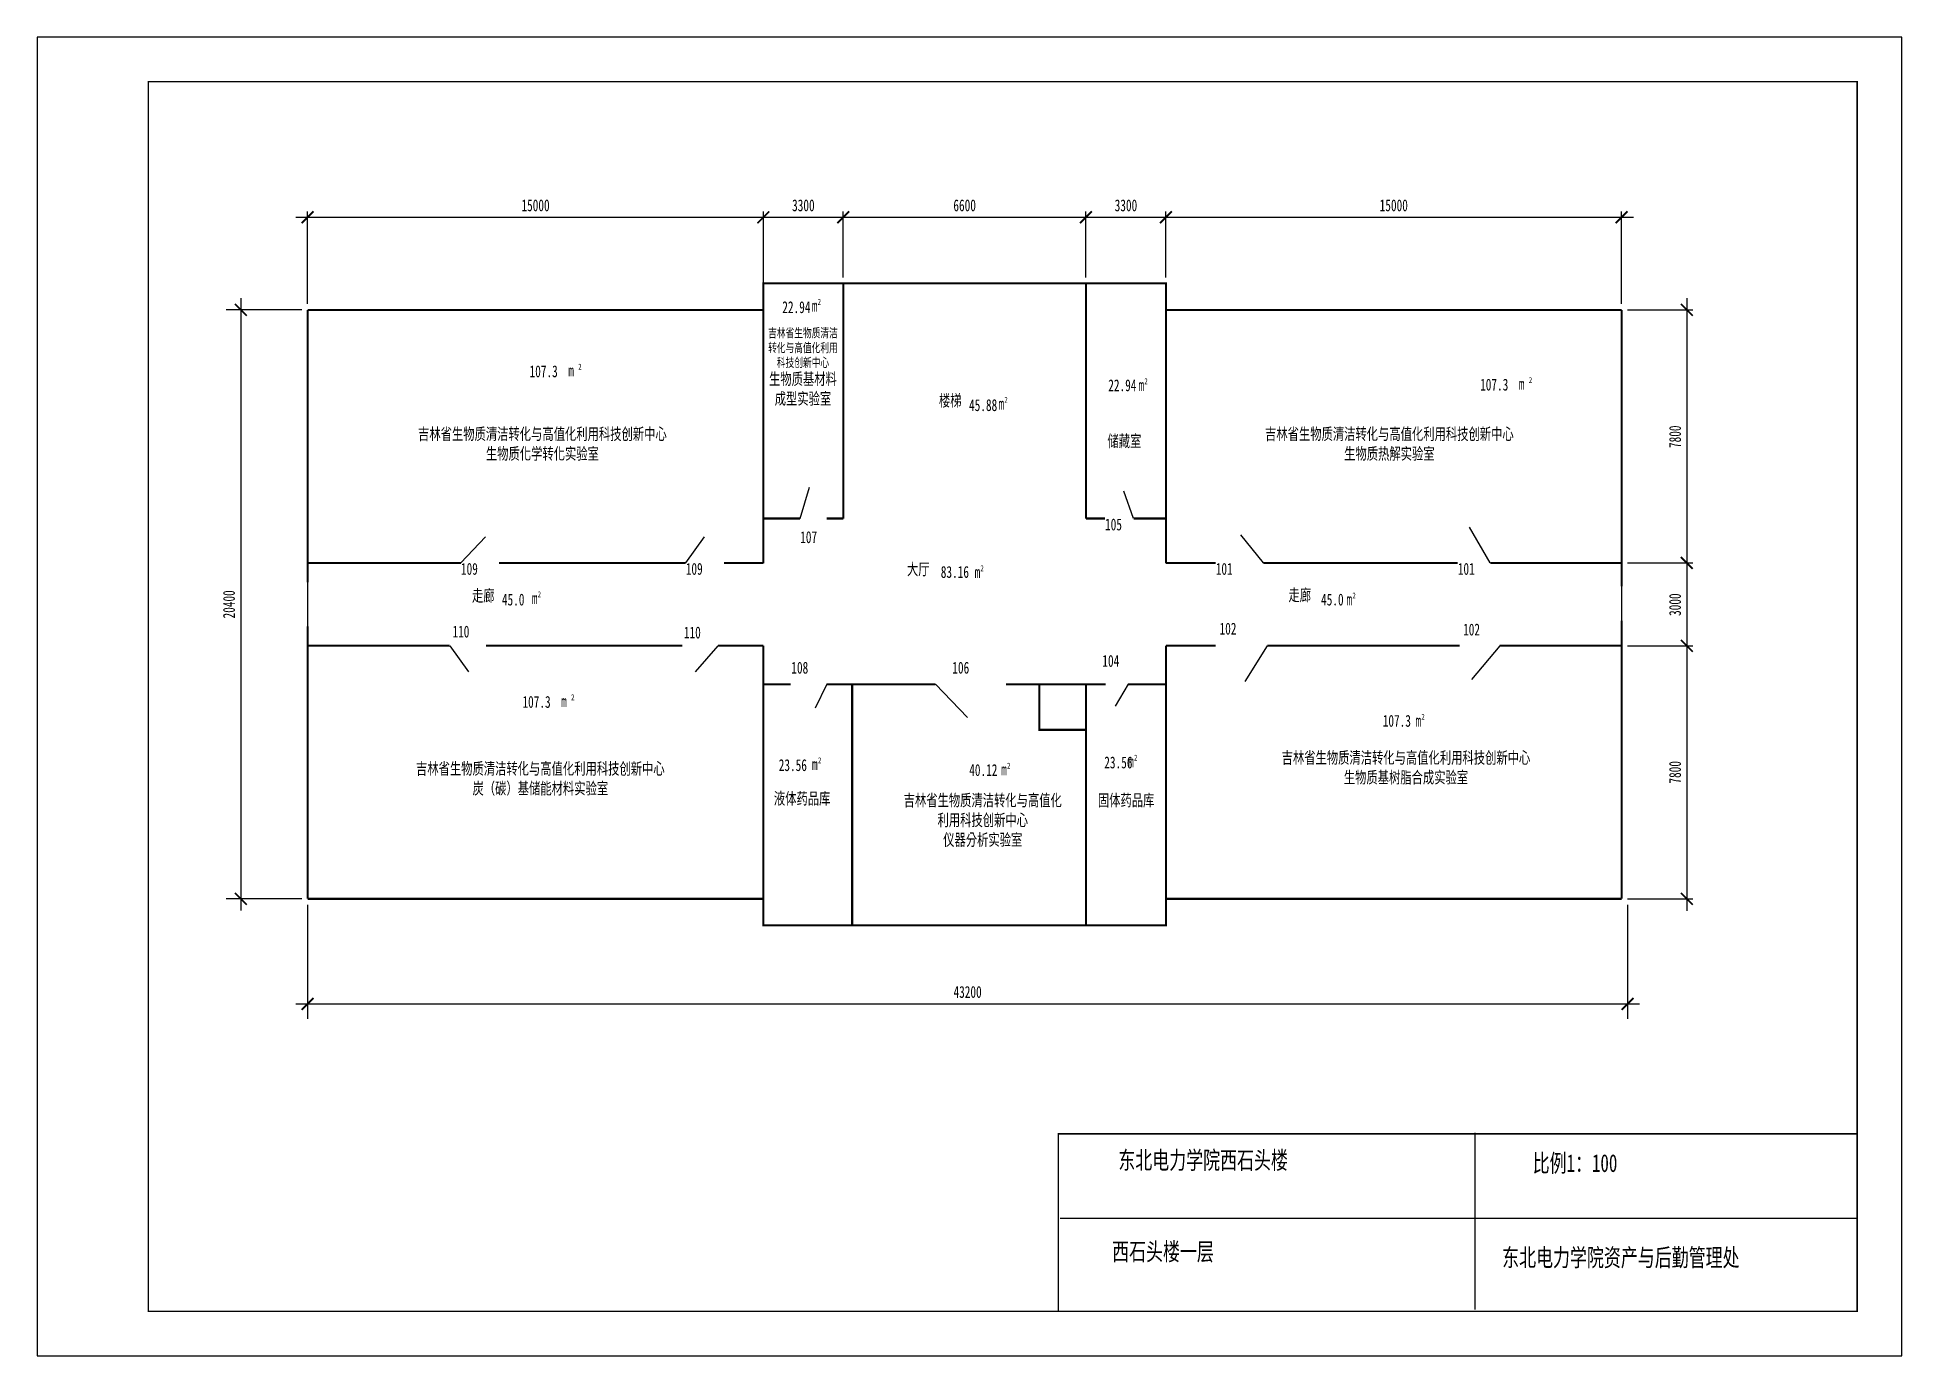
# Model space of a CAD drawing. Extents: x 8341 to 71341, y 13141 to 57691.
import ezdxf

# ---------------------------------------------------------------- set-up
doc = ezdxf.new("R2010")
doc.units = 0
doc.layers.get('0').update_dxf_attribs({"linetype": 'CONTINUOUS'})
doc.layers.get('DEFPOINTS').update_dxf_attribs({"linetype": 'CONTINUOUS'})
doc.styles.get("Standard").update_dxf_attribs({"font": '', "width": 0.7, "height": 400})
doc.styles.get('Standard').set_extended_font_data('FangSong_GB2312')

# ---------------------------------------------------------------- blocks, each defined once
blk = doc.blocks.new('_ARCHTICK')
at = {"color": 0, "linetype": 'ByBlock', "const_width": 0.15}
blk.add_lwpolyline([(-0.5, -0.5), (0.5, 0.5)], dxfattribs=at)

msp = doc.modelspace()

# ---------------------------------------------------------------- linework, layer by layer
for p, q in [((71341, 57691), (8341, 57691)), ((8341, 57691), (8341, 13141)), ((71341, 13141), (71341, 57691)), ((69841, 56191), (12091, 56191)), ((12091, 56191), (12091, 14641)), ((69841, 14641), (69841, 56191)), ((34118, 41430), (34434, 42485)), ((45387, 41430), (45059, 42356)), ((57436, 39930), (56740, 41134)), ((22656, 39930), (23486, 40813)), ((30254, 39930), (30892, 40813)), ((49773, 39930), (49013, 40877)), ((22276, 37130), (22907, 36247)), ((31337, 37130), (30570, 36247)), ((49901, 37130), (49141, 35925)), ((57758, 37130), (56804, 35990)), ((35020, 35830), (34627, 35025)), ((38690, 35830), (39778, 34703)), ((45200, 35830), (44760, 35090)), ((56920, 20670), (56920, 14700)), ((42900, 17790), (69800, 17790)), ((12091, 14641), (69841, 14641)), ((8341, 13141), (71341, 13141))]:
    msp.add_line(p, q)
at = {"color": 0, "linetype": 'ByBlock'}
for p, q in [((17477, 48680), (17477, 51810)), ((32877, 48680), (32877, 51810)), ((35577, 49580), (35577, 51810)), ((43777, 49580), (43777, 51810)), ((46477, 49580), (46477, 51810)), ((61877, 48680), (61877, 51810)), ((17077, 51610), (33277, 51610)), ((32477, 51610), (35977, 51610)), ((35177, 51610), (44177, 51610)), ((43377, 51610), (46877, 51610)), ((46077, 51610), (62277, 51610)), ((15220, 48880), (15220, 28180)), ((64080, 48880), (64080, 39530)), ((17277, 48480), (14720, 48480)), ((62077, 48480), (64280, 48480)), ((64080, 40330), (64080, 36730)), ((62077, 39930), (64280, 39930)), ((64080, 37530), (64080, 28179)), ((62077, 37130), (64280, 37130)), ((17277, 28580), (14720, 28580)), ((17477, 28380), (17477, 24530)), ((62077, 28579), (64280, 28579)), ((62077, 28379), (62077, 24530)), ((17077, 25030), (62477, 25030))]:
    msp.add_line(p, q, dxfattribs=at)
for points, const_width in [([(12091, 56191), (69841, 56191), (69841, 14641), (12091, 14641), (12091, 56191)], 50), ([(32877, 48480), (32877, 49380), (37731, 49380)], 70), ([(35577, 49380), (35577, 41430)], 70), ([(37731, 49380), (41015, 49380)], 70), ([(41015, 49380), (46477, 49380), (46477, 48480), (61877, 48480)], 70), ([(43777, 49380), (43777, 41430)], 70), ([(17477, 48480), (32877, 48480)], 70), ([(17477, 48480), (17477, 39269)], 70), ([(32877, 48480), (32877, 39912)], 70), ([(46477, 48480), (46477, 39912)], 70), ([(61877, 48480), (61877, 39141)], 70), ([(32877, 41430), (34118, 41430)], 70), ([(35020, 41430), (35577, 41430)], 70), ([(43777, 41430), (44421, 41430)], 70), ([(45387, 41430), (46477, 41430)], 70), ([(17477, 39930), (22656, 39930)], 70), ([(23943, 39930), (30254, 39930)], 70), ([(31542, 39930), (32877, 39930)], 70), ([(46477, 39930), (48163, 39930)], 70), ([(49773, 39930), (56341, 39930)], 70), ([(57436, 39930), (61877, 39930)], 70), ([(17477, 39269), (17477, 37790)], 50), ([(61877, 39141), (61877, 37983)], 50), ([(17477, 37790), (17477, 28580)], 70), ([(61877, 37983), (61877, 28580)], 70), ([(22276, 37130), (17477, 37130)], 70), ([(30132, 37130), (23499, 37130)], 70), ([(32877, 37130), (31337, 37130)], 70), ([(32877, 37130), (31613, 37130)], 70), ([(32877, 28580), (32877, 37130)], 70), ([(46477, 28580), (46477, 37130)], 70), ([(48163, 37130), (46477, 37130)], 70), ([(56405, 37130), (49901, 37130)], 70), ([(61877, 37130), (57758, 37130)], 70), ([(33796, 35830), (32877, 35830)], 70), ([(38690, 35830), (35020, 35830)], 70), ([(35877, 27680), (35877, 35830)], 70), ([(44447, 35830), (41073, 35830)], 70), ([(42200, 35820), (42200, 34290), (43780, 34290)], 70), ([(43777, 35830), (43777, 27680)], 70), ([(46477, 35830), (45200, 35830)], 70), ([(32877, 28580), (17477, 28580)], 70), ([(61877, 28580), (46477, 28580), (46477, 27680), (32877, 27680), (32877, 28580), (31337, 28580)], 70), ([(69841, 14641), (69841, 20641), (42841, 20641), (42841, 14641)], 50)]:
    msp.add_lwpolyline(points, dxfattribs=dict(const_width=const_width))
at = {"color": 0, "linetype": 'ByBlock', "const_width": 60}
for points in [[(64280, 48280), (63880, 48680)], [(64280, 39730), (63880, 40130)], [(63880, 40130), (64280, 39730)], [(63880, 37330), (64280, 36930)], [(64280, 36930), (63880, 37330)], [(63880, 28779), (64280, 28379)]]:
    msp.add_lwpolyline(points, dxfattribs=at)
at = {"layer": 'DEFPOINTS', "color": 0, "linetype": 'ByBlock'}
for p in [(32877, 51610), (35577, 51610), (43777, 51610), (46477, 51610), (61877, 51610), (35577, 49380), (35577, 49380), (43777, 49380), (43777, 49380), (46477, 49380), (46477, 49380), (17477, 48480), (17477, 48480), (32877, 48480), (32877, 48480), (61877, 48480), (61877, 48480), (61877, 48480), (61877, 39930), (61877, 39930), (64080, 39930), (61877, 37130), (61877, 37130), (64080, 37130), (15220, 28580), (17477, 28580), (17477, 28580), (17477, 28580), (61877, 28580), (61877, 28579), (61877, 28579), (62077, 28579), (64080, 28579), (62077, 25030)]:
    msp.add_point(p, dxfattribs=at)

# ---------------------------------------------------------------- block references
at = {"color": 0, "linetype": 'ByBlock', "xscale": 400, "yscale": 400, "zscale": 400}
for p, rotation in [((17477, 51610), 180), ((32877, 51610), 180), ((35577, 51610), 180), ((43777, 51610), 180), ((46477, 51610), 180), ((15220, 48480), 90), ((15220, 28580), 270), ((17477, 25030), 180)]:
    msp.add_blockref('_ARCHTICK', p, dxfattribs=dict(at, rotation=rotation))
for p in [(32877, 51610), (35577, 51610), (43777, 51610), (46477, 51610), (61877, 51610), (62077, 25030)]:
    msp.add_blockref('_ARCHTICK', p, dxfattribs=at)

# ---------------------------------------------------------------- texts
at = {"color": 0, "width": 0.7}
for s, p in [('7800', (63880, 43812)), ('3000', (63880, 38138)), ('7800', (63880, 32473))]:
    msp.add_text(s, height=400, rotation=90, dxfattribs=at).set_placement(p)
at = {"color": 0, "linetype": 'ByBlock', "char_height": 400, "attachment_point": 5}
for s, insert in [('15000', (25177, 52010)), ('3300', (34227, 52010)), ('6600', (39677, 52010)), ('3300', (45127, 52010)), ('15000', (54177, 52010)), ('43200', (39777, 25430))]:
    msp.add_mtext(s, dxfattribs=dict(at, insert=insert))
for s, insert, char_height, width, attachment_point in [('22.94', (33515, 48772), 400, 1675.7, 1), ('m', (34510, 48820), 400, 4980, 1), ('2', (34710, 48850), 200, 1730, 1), ('{\\fGulim|b0|i0|c134|p34;\\H0.75x;吉林省生物\\fPMingLiU|b0|i0|c134|p18;质清洁转\\fGulim|b0|i0|c134|p34;化\\fPMingLiU|b0|i0|c134|p18;与\\fGulim|b0|i0|c134|p34;高\\fPMingLiU|b0|i0|c134|p18;值\\fGulim|b0|i0|c134|p34;化利用科技\\fPMingLiU|b0|i0|c134|p18;创\\fGulim|b0|i0|c134|p34;新中心\\H1.333x;\\P\\fPMingLiU|b0|i0|c134|p18;生物质基材料成型实验\\fGulim|b0|i0|c134|p34;室}', (34214, 47850), 400, 2487.74, 2), ('2', (26620, 46660), 200, 1730, 1), ('107.3', (24975, 46605), 400, 5542.69, 1), ('m', (26280, 46630), 400, 4980, 1), ('22.94', (44530, 46132), 400, 3093.59, 1), ('m', (45550, 46140), 400, 4980, 1), ('2', (45750, 46170), 200, 1730, 1), ('107.3', (57095, 46155), 400, 5542.69, 1), ('m', (58400, 46180), 400, 4980, 1), ('2', (58740, 46210), 200, 1730, 1), ('楼梯', (38807, 45618), 400, 4318.27, 1), ('45.88', (39825, 45462), 400, 1675.7, 1), ('m', (40820, 45510), 400, 4980, 1), ('2', (41020, 45540), 200, 1730, 1), ('{\\fGulim|b0|i0|c134|p34;吉林省生物\\fPMingLiU|b0|i0|c134|p18;质清洁转\\fGulim|b0|i0|c134|p34;化\\fPMingLiU|b0|i0|c134|p18;与\\fGulim|b0|i0|c134|p34;高\\fPMingLiU|b0|i0|c134|p18;值\\fGulim|b0|i0|c134|p34;化利用科技\\fPMingLiU|b0|i0|c134|p18;创\\fGulim|b0|i0|c134|p34;新中心\\P生物\\fPMingLiU|b0|i0|c134|p18;质化学转化实验\\fGulim|b0|i0|c134|p34;室}', (25409, 44490), 400, 8657.57, 2), ('{\\fPMingLiU|b0|i0|c134|p18;储藏室}', (44502, 44249), 400, 3480.29, 1), ('{\\fGulim|b0|i0|c134|p34;吉林省生物\\fPMingLiU|b0|i0|c134|p18;质清洁转\\fGulim|b0|i0|c134|p34;化\\fPMingLiU|b0|i0|c134|p18;与\\fGulim|b0|i0|c134|p34;高\\fPMingLiU|b0|i0|c134|p18;值\\fGulim|b0|i0|c134|p34;化利用科技\\fPMingLiU|b0|i0|c134|p18;创\\fGulim|b0|i0|c134|p34;新中心\\P生物\\fPMingLiU|b0|i0|c134|p18;质热\\fGulim|b0|i0|c134|p34;解\\fPMingLiU|b0|i0|c134|p18;实验\\fGulim|b0|i0|c134|p34;室}', (54029, 44490), 400, 8657.57, 2), ('107', (34120, 41000), 400, 890, 1), ('105', (44421, 41430), 400, 958.7, 1), ('109', (22656, 39930), 400, 1384.94, 1), ('109', (30254, 39930), 400, 1295.75, 1), ('大厅', (37729, 39919), 400, 4511.63, 1), ('83.16', (38871, 39825), 400, 5091.69, 1), ('m', (40010, 39820), 400, 4980, 1), ('2', (40210, 39850), 200, 1730, 1), ('101', (48163, 39930), 400, 1377.35, 1), ('101', (56341, 39930), 400, 1269.1, 1), ('走廊', (23029, 39025), 400, 6122.73, 1), ('走廊', (50619, 39045), 400, 6122.73, 1), ('45.0', (24040, 38892), 400, 3673.64, 1), ('m', (25050, 38940), 400, 4980, 1), ('2', (25250, 38970), 200, 1730, 1), ('45.0', (51720, 38892), 400, 3673.64, 1), ('m', (52580, 38900), 400, 4980, 1), ('2', (52780, 38930), 200, 1730, 1), ('110', (22370, 37810), 400, 1129.09, 1), ('102', (48290, 37910), 400, 1611.33, 1), ('102', (56520, 37880), 400, 880, 1), ('110', (30190, 37780), 400, 1146.68, 1), ('108', (33820, 36590), 400, 1199.53, 1), ('106', (39260, 36590), 400, 1360, 1), ('104', (44330, 36820), 400, 870.5, 1), ('107.3', (24735, 35435), 400, 5542.69, 1), ('m', (26040, 35460), 400, 4980, 1), ('2', (26380, 35490), 200, 1730, 1), ('107.3', (53805, 34795), 400, 5542.69, 1), ('m', (54910, 34800), 400, 4980, 1), ('2', (55110, 34830), 200, 1730, 1), ('2', (45400, 33450), 200, 1730, 1), ('{\\fGulim|b0|i0|c134|p34;吉林省生物\\fPMingLiU|b0|i0|c134|p18;质清洁转\\fGulim|b0|i0|c134|p34;化\\fPMingLiU|b0|i0|c134|p18;与\\fGulim|b0|i0|c134|p34;高\\fPMingLiU|b0|i0|c134|p18;值\\fGulim|b0|i0|c134|p34;化利用科技\\fPMingLiU|b0|i0|c134|p18;创\\fGulim|b0|i0|c134|p34;新中心\\P生物\\fPMingLiU|b0|i0|c134|p18;质基树脂合成实验\\fGulim|b0|i0|c134|p34;室}', (54589, 33550), 400, 8657.57, 2), ('{\\fGulim|b0|i0|c134|p34;吉林省生物\\fPMingLiU|b0|i0|c134|p18;质清洁转\\fGulim|b0|i0|c134|p34;化\\fPMingLiU|b0|i0|c134|p18;与\\fGulim|b0|i0|c134|p34;高\\fPMingLiU|b0|i0|c134|p18;值\\fGulim|b0|i0|c134|p34;化利用科技\\fPMingLiU|b0|i0|c134|p18;创\\fGulim|b0|i0|c134|p34;新中心\\P炭（\\fPMingLiU|b0|i0|c134|p18;碳\\fGulim|b0|i0|c134|p34;）基\\fPMingLiU|b0|i0|c134|p18;储\\fGulim|b0|i0|c134|p34;能材料\\fPMingLiU|b0|i0|c134|p18;实验\\fGulim|b0|i0|c134|p34;室}', (25339, 33180), 400, 8657.57, 2), ('23.56', (33395, 33298), 400, 2900.24, 1), ('m', (34520, 33330), 400, 4980, 1), ('2', (34720, 33360), 200, 1730, 1), ('40.12', (39831, 33131), 400, 4962.64, 1), ('m', (40910, 33150), 400, 4980, 1), ('2', (41110, 33180), 200, 1730, 1), ('23.56', (44395, 33388), 400, 2900.24, 1), ('m', (45200, 33420), 400, 4980, 1), ('{\\fGulim|b0|i0|c134|p34;液体\\fPMingLiU|b0|i0|c134|p18;药\\fGulim|b0|i0|c134|p34;品\\fPMingLiU|b0|i0|c134|p18;库}', (34185, 32170), 400, 2749.32, 2), ('{\\fGulim|b0|i0|c134|p34;吉林省生物\\fPMingLiU|b0|i0|c134|p18;质清洁转\\fGulim|b0|i0|c134|p34;化\\fPMingLiU|b0|i0|c134|p18;与\\fGulim|b0|i0|c134|p34;高\\fPMingLiU|b0|i0|c134|p18;值\\fGulim|b0|i0|c134|p34;化利用科技\\fPMingLiU|b0|i0|c134|p18;创\\fGulim|b0|i0|c134|p34;新中心\\P\\fPMingLiU|b0|i0|c134|p18;仪\\fGulim|b0|i0|c134|p34;器分析\\fPMingLiU|b0|i0|c134|p18;实验\\fGulim|b0|i0|c134|p34;室}', (40289, 32110), 400, 5641.21, 2), ('{\\fGulim|b0|i0|c134|p34;固体\\fPMingLiU|b0|i0|c134|p18;药\\fGulim|b0|i0|c134|p34;品\\fPMingLiU|b0|i0|c134|p18;库}', (45133, 32110), 400, 3183.75, 2), ('东北电力学院西石头楼', (44870, 20050), 600, 20290, 1), ('比例1：100', (58870, 19950), 600, 8250, 1), ('西石头楼一层', (44660, 16960), 600, 10090, 1), ('东北电力学院资产与后勤管理处', (57840, 16760), 600, 11750, 1)]:
    msp.add_mtext(s, dxfattribs=dict(insert=insert, char_height=char_height, width=width, attachment_point=attachment_point))
at = {"color": 0, "linetype": 'ByBlock', "insert": (14820, 38530), "char_height": 400, "attachment_point": 5, "rotation": 90}
msp.add_mtext('20400', dxfattribs=at)

doc.saveas('drawing.dxf')
